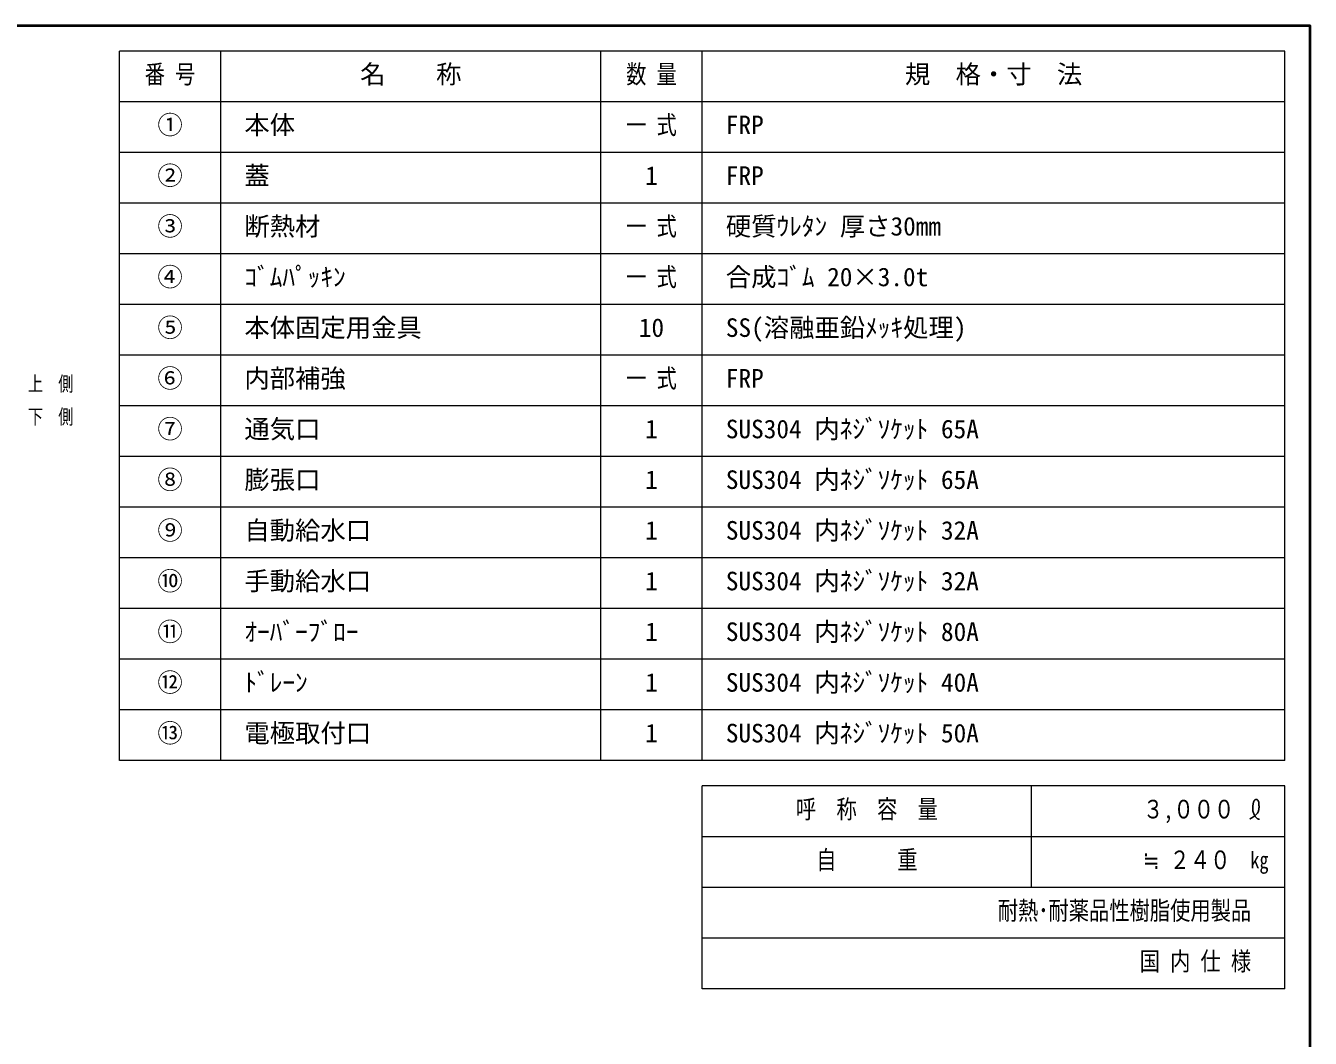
# Model space of a CAD drawing. Units: millimetres at full size, sheet at 1:20; details may follow other scales. Extents: x -4246 to 3854, y -2716 to 2904.
# Drawn here: x 1320 to 3854, y 906 to 2904 of the extents above; entities that cross this region are included whole.
import ezdxf
from ezdxf.enums import TextEntityAlignment as Align

# ---------------------------------------------------------------- set-up
doc = ezdxf.new("R2010")
doc.units = ezdxf.units.MM
doc.header["$LTSCALE"] = 20
doc.layers.add('0-0', color=4, linetype='Continuous', lineweight=9)
doc.styles.add('ＭＳ ゴシック', font='')
doc.styles.get('ＭＳ ゴシック').set_extended_font_data('MS Gothic')

msp = doc.modelspace()

# ---------------------------------------------------------------- linework, layer by layer
at = {"layer": '0-0', "color": 3, "lineweight": 18}
for p, q in [((1504.4, 1453.83), (1504.4, 2853.83)), ((3804.4, 2853.83), (1504.4, 2853.83)), ((1704.4, 1453.83), (1704.4, 2853.83)), ((2454.4, 1453.83), (2454.4, 2853.83)), ((2654.4, 1453.83), (2654.4, 2853.83)), ((3804.4, 1453.83), (3804.4, 2853.83)), ((3804.4, 2753.83), (1504.4, 2753.83)), ((3804.4, 2653.83), (1504.4, 2653.83)), ((3804.4, 2553.83), (1504.4, 2553.83)), ((3804.4, 2453.83), (1504.4, 2453.83)), ((3804.4, 2353.83), (1504.4, 2353.83)), ((3804.4, 2253.83), (1504.4, 2253.83)), ((3804.4, 2153.83), (1504.4, 2153.83)), ((3804.4, 2053.83), (1504.4, 2053.83)), ((3804.4, 1953.83), (1504.4, 1953.83)), ((3804.4, 1853.83), (1504.4, 1853.83)), ((3804.4, 1753.83), (1504.4, 1753.83)), ((3804.4, 1653.83), (1504.4, 1653.83)), ((3804.4, 1553.83), (1504.4, 1553.83)), ((3804.4, 1453.83), (1504.4, 1453.83)), ((3804.4, 1403.83), (2654.4, 1403.83)), ((2654.4, 1003.83), (2654.4, 1403.83)), ((3304.4, 1203.83), (3304.4, 1403.83)), ((3804.4, 1003.83), (3804.4, 1403.83)), ((3804.4, 1303.83), (2654.4, 1303.83)), ((3804.4, 1203.83), (2654.4, 1203.83)), ((3804.4, 1103.83), (2654.4, 1103.83)), ((3804.4, 1003.83), (2654.4, 1003.83))]:
    msp.add_line(p, q, dxfattribs=at)
at = {"layer": '0-0', "color": 1, "lineweight": 40}
msp.add_lwpolyline([(3854.4, -2716.17), (3854.4, 2903.83), (-4245.6, 2903.83)], dxfattribs=at)
at = {"layer": '0-0', "color": 5, "lineweight": 25}
for points in [[(3734.83, 1338.45), (3735.85, 1339.03), (3737.59, 1340.05), (3739.32, 1341.09), (3741.03, 1342.18), (3742.69, 1343.32), (3744.32, 1344.53), (3745.23, 1345.27), (3745.91, 1345.85), (3747.03, 1346.89), (3748.1, 1347.99), (3749.09, 1349.15), (3750, 1350.37), (3750.79, 1351.66), (3751.2, 1352.43), (3751.5, 1353.07), (3751.94, 1354.19), (3752.31, 1355.34), (3752.61, 1356.51), (3752.84, 1357.7), (3753.01, 1358.9), (3753.08, 1359.6), (3753.13, 1360.32), (3753.19, 1361.55), (3753.2, 1362.79), (3753.18, 1364.03), (3753.14, 1365.28), (3753.1, 1366.54), (3753.08, 1367.27), (3753.06, 1368.04), (3753.01, 1369.37), (3752.9, 1370.7), (3752.69, 1371.99), (3752.34, 1373.25), (3751.79, 1374.45), (3751.37, 1375.11), (3751.1, 1375.47), (3750.58, 1376.05), (3750, 1376.56), (3749.37, 1376.99)], [(3749.37, 1376.99), (3748.71, 1377.3), (3748.02, 1377.47), (3747.62, 1377.5), (3747.29, 1377.48), (3746.72, 1377.36), (3746.16, 1377.14), (3745.63, 1376.84), (3745.12, 1376.47), (3744.64, 1376.05), (3744.38, 1375.8), (3744.03, 1375.39), (3743.49, 1374.66), (3743.04, 1373.88), (3742.67, 1373.06), (3742.37, 1372.22), (3742.12, 1371.36), (3741.99, 1370.85), (3741.86, 1370.22), (3741.66, 1369.12), (3741.51, 1368.02), (3741.39, 1366.91), (3741.29, 1365.79), (3741.19, 1364.68), (3741.14, 1364.03), (3741.08, 1363.26), (3740.97, 1361.92), (3740.87, 1360.59), (3740.82, 1359.26), (3740.82, 1357.93), (3740.89, 1356.61), (3740.97, 1355.84), (3741.07, 1355.18), (3741.29, 1354.05), (3741.58, 1352.93), (3741.93, 1351.82), (3742.32, 1350.72), (3742.75, 1349.64), (3743.02, 1349.02), (3743.22, 1348.58)], [(3743.22, 1348.58), (3743.57, 1347.82), (3743.94, 1347.07), (3744.33, 1346.32), (3744.73, 1345.58), (3745.15, 1344.84), (3745.41, 1344.42), (3745.71, 1343.92), (3746.26, 1343.08), (3746.84, 1342.27), (3747.47, 1341.49), (3748.14, 1340.78), (3748.88, 1340.14), (3749.33, 1339.81), (3749.72, 1339.57), (3750.42, 1339.19), (3751.15, 1338.86), (3751.91, 1338.58), (3752.68, 1338.32), (3753.47, 1338.08), (3753.93, 1337.94)]]:
    msp.add_lwpolyline(points, dxfattribs=at)

# ---------------------------------------------------------------- texts
at = {"layer": '0-0', "color": 7, "style": 'ＭＳ ゴシック'}
for s, height, width, p in [('番 号', 36.66, 0.8, (1554.4, 2778.83)), ('数 量', 36.66, 0.8, (2504.4, 2778.83)), ('一 式', 36.66, 0.8, (2504.4, 2678.83)), ('一 式', 36.66, 0.8, (2504.4, 2478.83)), ('一 式', 36.66, 0.8, (2504.4, 2378.83)), ('一 式', 36.66, 0.8, (2504.4, 2178.83)), ('上\u3000側', 29.33, 0.75, (1323.75, 2173.96)), ('下\u3000側', 29.33, 0.75, (1323.75, 2108.96)), ('呼\u3000称\u3000容\u3000量', 36.66, 0.8, (2839.4, 1328.83)), ('３,０００', 36.66, 0.8, (3524.4, 1328.83)), ('自\u3000\u3000\u3000重', 36.66, 0.8, (2879.4, 1228.83)), ('≒ ２４０', 36.66, 0.8, (3524.4, 1228.83)), ('kg', 32.99, 0.8, (3736.06, 1231.33)), ('耐熱･耐薬品性樹脂使用製品', 36.66, 0.8, (3237.73, 1128.83)), ('国 内 仕 様', 36.66, 0.8, (3517.73, 1028.83))]:
    msp.add_text(s, height=height, dxfattribs=dict(at, width=width)).set_placement(p, align=Align.BOTTOM_LEFT)
for s, p in [('名\u3000\u3000称', (1979.4, 2778.83)), ('規\u3000格・寸\u3000法', (3054.4, 2778.83)), ('①', (1579.4, 2678.83)), ('本体', (1751.06, 2678.83)), ('FRP', (2701.06, 2678.83)), ('②', (1579.4, 2578.83)), ('蓋', (1751.06, 2578.83)), ('1', (2541.9, 2578.83)), ('FRP', (2701.06, 2578.83)), ('③', (1579.4, 2478.83)), ('断熱材', (1751.06, 2478.83)), ('硬質ｳﾚﾀﾝ 厚さ30mm', (2701.06, 2478.83)), ('④', (1579.4, 2378.83)), ('ｺﾞﾑﾊﾟｯｷﾝ', (1751.06, 2378.83)), ('合成ｺﾞﾑ 20×3.0t', (2701.06, 2378.83)), ('⑤', (1579.4, 2278.83)), ('本体固定用金具', (1751.06, 2278.83)), ('10', (2529.4, 2278.83)), ('SS(溶融亜鉛ﾒｯｷ処理)', (2701.06, 2278.83)), ('⑥', (1579.4, 2178.83)), ('内部補強', (1751.06, 2178.83)), ('FRP', (2701.06, 2178.83)), ('⑦', (1579.4, 2078.83)), ('通気口', (1751.06, 2078.83)), ('SUS304 内ﾈｼﾞｿｹｯﾄ 65A', (2701.06, 2078.83)), ('1', (2541.9, 2078.83)), ('⑧', (1579.4, 1978.83)), ('膨張口', (1751.06, 1978.83)), ('SUS304 内ﾈｼﾞｿｹｯﾄ 65A', (2701.06, 1978.83)), ('1', (2541.9, 1978.83)), ('⑨', (1579.4, 1878.83)), ('自動給水口', (1751.06, 1878.83)), ('SUS304 内ﾈｼﾞｿｹｯﾄ 32A', (2701.06, 1878.83)), ('1', (2541.9, 1878.83)), ('⑩', (1579.4, 1778.83)), ('手動給水口', (1751.06, 1778.83)), ('1', (2541.9, 1778.83)), ('SUS304 内ﾈｼﾞｿｹｯﾄ 32A', (2701.06, 1778.83)), ('⑪', (1579.4, 1678.83)), ('ｵｰﾊﾞｰﾌﾞﾛｰ', (1751.06, 1678.83)), ('1', (2541.9, 1678.83)), ('SUS304 内ﾈｼﾞｿｹｯﾄ 80A', (2701.06, 1678.83)), ('⑫', (1579.4, 1578.83)), ('ﾄﾞﾚｰﾝ', (1751.06, 1578.83)), ('1', (2541.9, 1578.83)), ('SUS304 内ﾈｼﾞｿｹｯﾄ 40A', (2701.06, 1578.83)), ('⑬', (1579.4, 1478.83)), ('電極取付口', (1751.06, 1478.83)), ('1', (2541.9, 1478.83)), ('SUS304 内ﾈｼﾞｿｹｯﾄ 50A', (2701.06, 1478.83))]:
    msp.add_text(s, height=36.66, dxfattribs=at).set_placement(p, align=Align.BOTTOM_LEFT)

doc.saveas('drawing.dxf')
